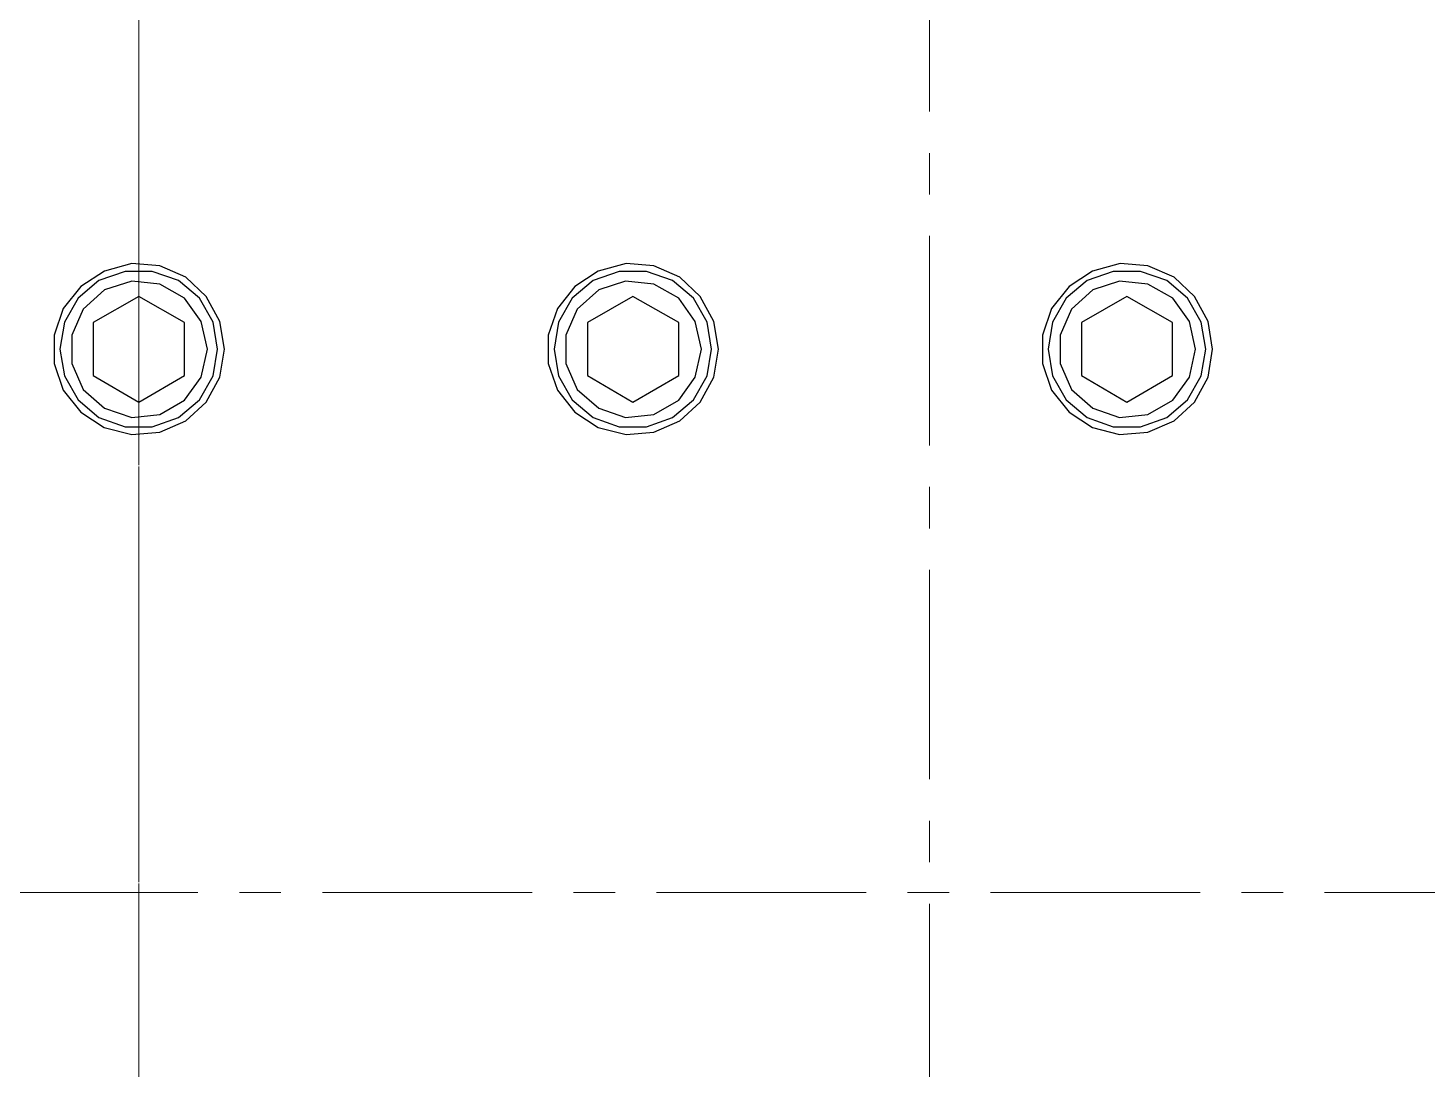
# Model space of a CAD drawing. Header units: millimetres. Extents: x -211 to 45495, y 24 to 52952.
# Drawn here: x 9297 to 9509.3, y 34092.5 to 34250.6 of the extents above; entities that cross this region are included whole.
import ezdxf

# ---------------------------------------------------------------- set-up
doc = ezdxf.new("R2010")
doc.units = ezdxf.units.MM
doc.linetypes.add('CENTER', pattern=[50.7, 31.8, -6.3, 6.3, -6.3])
doc.linetypes.add('PHANTOM', pattern=[63.3, 31.8, -6.3, 6.3, -6.3, 6.3, -6.3])
doc.layers.add('Layer2', color=7, linetype='Continuous')

# ---------------------------------------------------------------- blocks, each defined once
blk = doc.blocks.new('BLKF046')
at = {"layer": 'Layer2', "color": 7, "linetype": 'PHANTOM', "lineweight": 13}
blk.add_line((9313.79, 34816.33), (9313.79, 33156.33), dxfattribs=at)
blk = doc.blocks.new('BLKF231')
at = {"layer": 'Layer2', "color": 7, "linetype": 'PHANTOM', "lineweight": 13}
blk.add_line((9313.79, 34854.81), (9313.79, 32834.81), dxfattribs=at)
blk = doc.blocks.new('BLKF2644')
at = {"layer": 'Layer2', "color": 3, "linetype": 'Continuous', "lineweight": 25}
for p, q in [((9462.68, 34212.11), (9458.63, 34210.82)), ((9466.99, 34211.68), (9462.68, 34212.11)), ((9470.78, 34209.53), (9466.99, 34211.68)), ((9458.63, 34210.82), (9455.36, 34207.89)), ((9473.27, 34206), (9470.78, 34209.53)), ((9455.36, 34207.89), (9453.64, 34203.93)), ((9474.22, 34201.78), (9473.27, 34206)), ((9453.64, 34203.93), (9453.64, 34199.62)), ((9453.64, 34199.62), (9455.36, 34195.66)), ((9470.78, 34194.03), (9473.27, 34197.56)), ((9455.36, 34195.66), (9458.63, 34192.82)), ((9458.63, 34192.82), (9462.68, 34191.44)), ((9466.99, 34191.87), (9470.78, 34194.03)), ((9462.68, 34191.44), (9466.99, 34191.87))]:
    blk.add_line(p, q, dxfattribs=at)
blk = doc.blocks.new('BLKF2645')
at = {"layer": 'Layer2', "color": 3, "linetype": 'Continuous', "lineweight": 25}
for p, q in [((9461.73, 34213.57), (9457.77, 34212.2)), ((9465.87, 34213.57), (9461.73, 34213.57)), ((9469.83, 34212.2), (9465.87, 34213.57)), ((9457.77, 34212.2), (9454.59, 34209.53)), ((9473.01, 34209.53), (9469.83, 34212.2)), ((9454.59, 34209.53), (9452.52, 34205.91)), ((9475.08, 34205.91), (9473.01, 34209.53)), ((9452.52, 34205.91), (9451.83, 34201.78)), ((9475.77, 34201.78), (9475.08, 34205.91)), ((9451.83, 34201.78), (9452.52, 34197.73)), ((9452.52, 34197.73), (9454.59, 34194.11)), ((9473.01, 34194.11), (9475.08, 34197.73)), ((9454.59, 34194.11), (9457.77, 34191.44)), ((9469.83, 34191.44), (9473.01, 34194.11)), ((9457.77, 34191.44), (9461.73, 34189.98)), ((9461.73, 34189.98), (9465.87, 34189.98)), ((9465.87, 34189.98), (9469.83, 34191.44))]:
    blk.add_line(p, q, dxfattribs=at)
blk = doc.blocks.new('BLKF2646')
at = {"layer": 'Layer2', "color": 3, "linetype": 'Continuous', "lineweight": 25}
for p, q in [((9387.68, 34212.11), (9383.63, 34210.82)), ((9391.98, 34211.68), (9387.68, 34212.11)), ((9395.77, 34209.53), (9391.98, 34211.68)), ((9383.63, 34210.82), (9380.36, 34207.89)), ((9398.27, 34206), (9395.77, 34209.53)), ((9380.36, 34207.89), (9378.63, 34203.93)), ((9399.21, 34201.78), (9398.27, 34206)), ((9378.63, 34203.93), (9378.63, 34199.62)), ((9378.63, 34199.62), (9380.36, 34195.66)), ((9395.77, 34194.03), (9398.27, 34197.56)), ((9380.36, 34195.66), (9383.63, 34192.82)), ((9383.63, 34192.82), (9387.68, 34191.44)), ((9391.98, 34191.87), (9395.77, 34194.03)), ((9387.68, 34191.44), (9391.98, 34191.87))]:
    blk.add_line(p, q, dxfattribs=at)
blk = doc.blocks.new('BLKF2647')
at = {"layer": 'Layer2', "color": 3, "linetype": 'Continuous', "lineweight": 25}
for p, q in [((9386.73, 34213.57), (9382.77, 34212.2)), ((9390.86, 34213.57), (9386.73, 34213.57)), ((9394.82, 34212.2), (9390.86, 34213.57)), ((9382.77, 34212.2), (9379.58, 34209.53)), ((9398.01, 34209.53), (9394.82, 34212.2)), ((9379.58, 34209.53), (9377.51, 34205.91)), ((9400.08, 34205.91), (9398.01, 34209.53)), ((9377.51, 34205.91), (9376.83, 34201.78)), ((9400.76, 34201.78), (9400.08, 34205.91)), ((9376.83, 34201.78), (9377.51, 34197.73)), ((9377.51, 34197.73), (9379.58, 34194.11)), ((9398.01, 34194.11), (9400.08, 34197.73)), ((9379.58, 34194.11), (9382.77, 34191.44)), ((9394.82, 34191.44), (9398.01, 34194.11)), ((9382.77, 34191.44), (9386.73, 34189.98)), ((9386.73, 34189.98), (9390.86, 34189.98)), ((9390.86, 34189.98), (9394.82, 34191.44))]:
    blk.add_line(p, q, dxfattribs=at)
blk = doc.blocks.new('BLKF2648')
at = {"layer": 'Layer2', "color": 3, "linetype": 'Continuous', "lineweight": 25}
for p, q in [((9312.76, 34212.11), (9308.62, 34210.82)), ((9316.98, 34211.68), (9312.76, 34212.11)), ((9320.76, 34209.53), (9316.98, 34211.68)), ((9308.62, 34210.82), (9305.35, 34207.89)), ((9323.26, 34206), (9320.76, 34209.53)), ((9305.35, 34207.89), (9303.63, 34203.93)), ((9324.21, 34201.78), (9323.26, 34206)), ((9303.63, 34203.93), (9303.63, 34199.62)), ((9303.63, 34199.62), (9305.35, 34195.66)), ((9320.76, 34194.03), (9323.26, 34197.56)), ((9305.35, 34195.66), (9308.62, 34192.82)), ((9308.62, 34192.82), (9312.76, 34191.44)), ((9316.98, 34191.87), (9320.76, 34194.03)), ((9312.76, 34191.44), (9316.98, 34191.87))]:
    blk.add_line(p, q, dxfattribs=at)
blk = doc.blocks.new('BLKF2649')
at = {"layer": 'Layer2', "color": 3, "linetype": 'Continuous', "lineweight": 25}
for p, q in [((9311.72, 34213.57), (9307.76, 34212.2)), ((9315.86, 34213.57), (9311.72, 34213.57)), ((9319.82, 34212.2), (9315.86, 34213.57)), ((9307.76, 34212.2), (9304.58, 34209.53)), ((9323, 34209.53), (9319.82, 34212.2)), ((9304.58, 34209.53), (9302.51, 34205.91)), ((9325.07, 34205.91), (9323, 34209.53)), ((9302.51, 34205.91), (9301.82, 34201.78)), ((9325.76, 34201.78), (9325.07, 34205.91)), ((9301.82, 34201.78), (9302.51, 34197.73)), ((9302.51, 34197.73), (9304.58, 34194.11)), ((9323, 34194.11), (9325.07, 34197.73)), ((9304.58, 34194.11), (9307.76, 34191.44)), ((9319.82, 34191.44), (9323, 34194.11)), ((9307.76, 34191.44), (9311.72, 34189.98)), ((9311.72, 34189.98), (9315.86, 34189.98)), ((9315.86, 34189.98), (9319.82, 34191.44))]:
    blk.add_line(p, q, dxfattribs=at)
blk = doc.blocks.new('BLKF2862')
at = {"layer": 'Layer2', "color": 3, "linetype": 'Continuous', "lineweight": 25}
for p, q in [((9383.54, 34213.66), (9380.01, 34211.33)), ((9387.76, 34214.78), (9383.54, 34213.66)), ((9391.98, 34214.43), (9387.76, 34214.78)), ((9395.94, 34212.71), (9391.98, 34214.43)), ((9380.01, 34211.33), (9377.34, 34207.98)), ((9399.04, 34209.78), (9395.94, 34212.71)), ((9401.11, 34206), (9399.04, 34209.78)), ((9377.34, 34207.98), (9375.96, 34203.93)), ((9401.8, 34201.78), (9401.11, 34206)), ((9375.96, 34203.93), (9375.96, 34199.62)), ((9375.96, 34199.62), (9377.34, 34195.58)), ((9399.04, 34193.77), (9401.11, 34197.56)), ((9377.34, 34195.58), (9380.01, 34192.22)), ((9380.01, 34192.22), (9383.54, 34189.89)), ((9395.94, 34190.93), (9399.04, 34193.77)), ((9383.54, 34189.89), (9387.76, 34188.86)), ((9391.98, 34189.2), (9395.94, 34190.93)), ((9387.76, 34188.86), (9391.98, 34189.2))]:
    blk.add_line(p, q, dxfattribs=at)
blk = doc.blocks.new('BLKF2863')
at = {"layer": 'Layer2', "color": 3, "linetype": 'Continuous', "lineweight": 25}
for p, q in [((9458.55, 34213.66), (9455.02, 34211.33)), ((9462.77, 34214.78), (9458.55, 34213.66)), ((9466.99, 34214.43), (9462.77, 34214.78)), ((9470.95, 34212.71), (9466.99, 34214.43)), ((9455.02, 34211.33), (9452.35, 34207.98)), ((9474.05, 34209.78), (9470.95, 34212.71)), ((9476.11, 34206), (9474.05, 34209.78)), ((9452.35, 34207.98), (9450.97, 34203.93)), ((9476.8, 34201.78), (9476.11, 34206)), ((9450.97, 34203.93), (9450.97, 34199.62)), ((9450.97, 34199.62), (9452.35, 34195.58)), ((9474.05, 34193.77), (9476.11, 34197.56)), ((9452.35, 34195.58), (9455.02, 34192.22)), ((9455.02, 34192.22), (9458.55, 34189.89)), ((9470.95, 34190.93), (9474.05, 34193.77)), ((9458.55, 34189.89), (9462.68, 34188.86)), ((9466.99, 34189.2), (9470.95, 34190.93)), ((9462.68, 34188.86), (9466.99, 34189.2))]:
    blk.add_line(p, q, dxfattribs=at)
blk = doc.blocks.new('BLKF2867')
at = {"layer": 'Layer2', "color": 3, "linetype": 'Continuous', "lineweight": 25}
for p, q in [((9308.62, 34213.66), (9305.01, 34211.33)), ((9312.76, 34214.78), (9308.62, 34213.66)), ((9316.98, 34214.43), (9312.76, 34214.78)), ((9320.94, 34212.71), (9316.98, 34214.43)), ((9305.01, 34211.33), (9302.34, 34207.98)), ((9324.04, 34209.78), (9320.94, 34212.71)), ((9326.1, 34206), (9324.04, 34209.78)), ((9302.34, 34207.98), (9300.96, 34203.93)), ((9326.79, 34201.78), (9326.1, 34206)), ((9300.96, 34203.93), (9300.96, 34199.62)), ((9300.96, 34199.62), (9302.34, 34195.58)), ((9324.04, 34193.77), (9326.1, 34197.56)), ((9302.34, 34195.58), (9305.01, 34192.22)), ((9305.01, 34192.22), (9308.54, 34189.89)), ((9320.94, 34190.93), (9324.04, 34193.77)), ((9308.54, 34189.89), (9312.76, 34188.86)), ((9316.98, 34189.2), (9320.94, 34190.93)), ((9312.76, 34188.86), (9316.98, 34189.2))]:
    blk.add_line(p, q, dxfattribs=at)
blk = doc.blocks.new('BLKF2465')
at = {"layer": 'Layer2', "color": 7, "linetype": 'CENTER', "lineweight": 13}
for p, q in [((9313.79, 34773.68), (9313.79, 33933.68)), ((9433.83, 33933.68), (9433.83, 34639.56)), ((10286.09, 34119.28), (8346.09, 34119.28))]:
    blk.add_line(p, q, dxfattribs=at)
at = {"layer": 'Layer2', "color": 3, "linetype": 'Continuous', "lineweight": 25}
for p, q in [((9313.79, 34209.78), (9306.9, 34205.82)), ((9320.76, 34205.82), (9313.79, 34209.78)), ((9388.79, 34209.78), (9381.91, 34205.82)), ((9395.77, 34205.82), (9388.79, 34209.78)), ((9463.8, 34209.78), (9456.91, 34205.82)), ((9470.69, 34205.82), (9463.8, 34209.78)), ((9306.9, 34205.82), (9306.9, 34197.81)), ((9320.76, 34197.81), (9320.76, 34205.82)), ((9381.91, 34205.82), (9381.91, 34197.81)), ((9395.77, 34197.81), (9395.77, 34205.82)), ((9456.91, 34205.82), (9456.91, 34197.81)), ((9470.69, 34197.81), (9470.69, 34205.82)), ((9323.26, 34197.56), (9324.21, 34201.78)), ((9325.07, 34197.73), (9325.76, 34201.78)), ((9326.1, 34197.56), (9326.79, 34201.78)), ((9398.27, 34197.56), (9399.21, 34201.78)), ((9400.08, 34197.73), (9400.76, 34201.78)), ((9401.11, 34197.56), (9401.8, 34201.78)), ((9473.27, 34197.56), (9474.22, 34201.78)), ((9475.08, 34197.73), (9475.77, 34201.78)), ((9476.11, 34197.56), (9476.8, 34201.78)), ((9306.9, 34197.81), (9313.79, 34193.77)), ((9313.79, 34193.77), (9320.76, 34197.81)), ((9381.91, 34197.81), (9388.79, 34193.77)), ((9388.79, 34193.77), (9395.77, 34197.81)), ((9456.91, 34197.81), (9463.8, 34193.77)), ((9463.8, 34193.77), (9470.69, 34197.81))]:
    blk.add_line(p, q, dxfattribs=at)
for name in ['BLKF2867', 'BLKF2649', 'BLKF2862', 'BLKF2647', 'BLKF2863', 'BLKF2645', 'BLKF2648', 'BLKF2646', 'BLKF2644']:
    blk.add_blockref(name, (0, 0), dxfattribs=at)

msp = doc.modelspace()

# ---------------------------------------------------------------- linework, layer by layer
at = {"layer": 'Layer2', "color": 7, "linetype": 'CENTER', "lineweight": 13}
msp.add_line((9313.79, 32669.27), (9313.79, 37269.27), dxfattribs=at)

# ---------------------------------------------------------------- block references
at = {"layer": 'Layer2', "color": 7, "linetype": 'PHANTOM', "lineweight": 13}
for name in ['BLKF046', 'BLKF231']:
    msp.add_blockref(name, (0, 0), dxfattribs=at)
at = {"layer": 'Layer2', "color": 3, "linetype": 'Continuous', "lineweight": 25}
msp.add_blockref('BLKF2465', (0, 0), dxfattribs=at)

doc.saveas('drawing.dxf')
